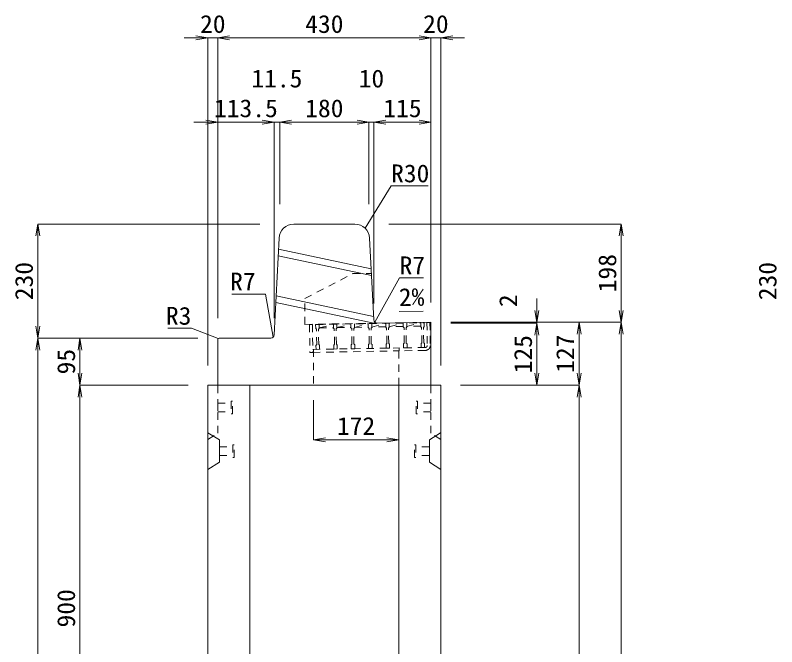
# Model space of a CAD drawing. Units: millimetres at full size. Extents: x -22536 to 51867, y -19720 to 38340.
# Drawn here: x 21276 to 22813, y 26392 to 27666 of the extents above; entities that cross this region are included whole.
import ezdxf
from ezdxf.enums import TextEntityAlignment as Align

# ---------------------------------------------------------------- set-up
doc = ezdxf.new("R2010")
doc.units = ezdxf.units.MM
doc.header["$LTSCALE"] = 20
doc.linetypes.add('USER2', pattern=[1.35, 0.75, -0.6])
doc.linetypes.add('USER3', pattern=[1.35, 0.75, -0.6])
for name, color, linetype, lineweight in [('インサート', 3, 'USER2', 9), ('グレーチング', 7, 'USER2', 5), ('寸法線', 7, 'Continuous', 13), ('引出線', 4, 'Continuous', 13), ('本体', 2, 'Continuous', 13)]:
    doc.layers.add(name, color=color, linetype=linetype, lineweight=lineweight)
doc.styles.add('ＭＳ 明朝', font='')
doc.styles.get('ＭＳ 明朝').set_extended_font_data('MS Mincho')

# ---------------------------------------------------------------- blocks, each defined once
blk = doc.blocks.new('open_arrow')
at = {"color": 0, "linetype": 'Continuous', "lineweight": -2}
blk.add_lwpolyline([(7.5, 1.25), (0, 0), (7.5, -1.25)], dxfattribs=at)

msp = doc.modelspace()

# ---------------------------------------------------------------- linework, layer by layer
at = {"layer": 'インサート'}
for p, q in [((21715, 26887.5), (21712, 26887.5)), ((21712, 26887.5), (21712, 26862.5)), ((21715, 26862.5), (21715, 26887.5)), ((22085, 26887.5), (22088, 26887.5)), ((22085, 26862.5), (22085, 26887.5)), ((22088, 26887.5), (22088, 26862.5)), ((21685, 26883.5), (21712, 26883.5)), ((21685, 26883.5), (21685, 26866.5)), ((22115, 26883.5), (22088, 26883.5)), ((22115, 26883.5), (22115, 26866.5)), ((21685, 26866.5), (21712, 26866.5)), ((21712, 26862.5), (21715, 26862.5)), ((22088, 26862.5), (22085, 26862.5)), ((22115, 26866.5), (22088, 26866.5)), ((21688.2, 26795.5), (21715.2, 26795.5)), ((21688.2, 26795.5), (21688.2, 26778.5)), ((21718.2, 26799.5), (21715.2, 26799.5)), ((21715.2, 26799.5), (21715.2, 26774.5)), ((21718.2, 26774.5), (21718.2, 26799.5)), ((22081.8, 26799.5), (22084.8, 26799.5)), ((22081.8, 26774.5), (22081.8, 26799.5)), ((22084.8, 26799.5), (22084.8, 26774.5)), ((22111.8, 26795.5), (22084.8, 26795.5)), ((22111.8, 26795.5), (22111.8, 26778.5)), ((21688.2, 26778.5), (21715.2, 26778.5)), ((22111.8, 26778.5), (22084.8, 26778.5)), ((21715.2, 26774.5), (21718.2, 26774.5)), ((22084.8, 26774.5), (22081.8, 26774.5))]:
    msp.add_line(p, q, dxfattribs=at)
at = {"layer": 'グレーチング'}
for p, q in [((21875.93, 27042.22), (21869.93, 27042.11)), ((21869.93, 27042.11), (21870.9, 26986.12)), ((21875.93, 27042.22), (21876.9, 26986.23)), ((21882.43, 27042.33), (22101.39, 27046.13)), ((21882.43, 27042.33), (21882.56, 27034.33)), ((21889.43, 27042.45), (21889.56, 27034.45)), ((21889.55, 27035.45), (21918.22, 27042.95)), ((21918.22, 27042.95), (21918.36, 27034.95)), ((21925.22, 27043.07), (21925.36, 27035.07)), ((21925.34, 27036.07), (21953.52, 27043.56)), ((21953.52, 27043.56), (21953.65, 27035.57)), ((21960.51, 27043.69), (21960.65, 27035.69)), ((21960.64, 27036.69), (21988.81, 27044.18)), ((21988.51, 27044.17), (21988.65, 27036.17)), ((21995.51, 27044.29), (21995.65, 27036.3)), ((21995.63, 27037.3), (22023.8, 27044.79)), ((22023.93, 27037.79), (21995.63, 27037.3)), ((22023.8, 27044.79), (22023.94, 27036.79)), ((22030.8, 27044.91), (22030.94, 27036.91)), ((22030.93, 27037.91), (22059.1, 27045.4)), ((22059.22, 27038.4), (22030.93, 27037.91)), ((22059.1, 27045.4), (22059.24, 27037.4)), ((22066.1, 27045.52), (22066.24, 27037.52)), ((22066.22, 27038.52), (22094.39, 27046.01)), ((22094.52, 27039.01), (22066.22, 27038.52)), ((22094.39, 27046.01), (22094.53, 27038.01)), ((22096.06, 27036.54), (22094.53, 27038.01)), ((22100.06, 27036.61), (22101.53, 27038.14)), ((22101.39, 27046.13), (22101.53, 27038.14)), ((22106.89, 27046.23), (22112.89, 27046.33)), ((22106.89, 27046.23), (22107.69, 27000.24)), ((22112.89, 27046.33), (22113.69, 27000.34)), ((22112.89, 27046.33), (22113.69, 27000.34)), ((21884.09, 27032.86), (21882.56, 27034.33)), ((21884.63, 27001.86), (21884.09, 27032.86)), ((21888.09, 27032.93), (21889.56, 27034.45)), ((21888.63, 27001.93), (21888.09, 27032.93)), ((21889.55, 27035.45), (21918.34, 27035.95)), ((21919.89, 27033.48), (21918.36, 27034.95)), ((21920.42, 27002.48), (21919.89, 27033.48)), ((21923.88, 27033.55), (21925.36, 27035.07)), ((21924.42, 27002.55), (21923.88, 27033.55)), ((21925.34, 27036.07), (21953.64, 27036.57)), ((21955.18, 27034.09), (21953.65, 27035.57)), ((21955.72, 27003.1), (21955.18, 27034.09)), ((21959.18, 27034.16), (21960.65, 27035.69)), ((21959.72, 27003.17), (21959.18, 27034.16)), ((21960.64, 27036.69), (21988.93, 27037.18)), ((21990.18, 27034.7), (21988.65, 27036.17)), ((21990.71, 27003.7), (21990.18, 27034.7)), ((21994.17, 27034.77), (21995.65, 27036.3)), ((21994.71, 27003.77), (21994.17, 27034.77)), ((22025.47, 27035.31), (22023.94, 27036.79)), ((22026.01, 27004.32), (22025.47, 27035.31)), ((22029.47, 27035.38), (22030.94, 27036.91)), ((22030.01, 27004.39), (22029.47, 27035.38)), ((22060.76, 27035.93), (22059.24, 27037.4)), ((22061.3, 27004.93), (22060.76, 27035.93)), ((22064.76, 27036), (22066.24, 27037.52)), ((22065.3, 27005), (22064.76, 27036)), ((22096.6, 27005.54), (22096.06, 27036.54)), ((22100.6, 27005.61), (22100.06, 27036.61)), ((21876.8, 26992.22), (22050.77, 26995.25)), ((21884.63, 27001.86), (21883.16, 27000.34)), ((21883.16, 27000.34), (21883.29, 26992.34)), ((21883.29, 26992.34), (21890.29, 26992.46)), ((21888.63, 27001.93), (21890.15, 27000.46)), ((21890.15, 27000.46), (21890.29, 26992.46)), ((21920.42, 27002.48), (21918.95, 27000.96)), ((21918.95, 27000.96), (21919.09, 26992.96)), ((21919.09, 26992.96), (21926.09, 26993.08)), ((21924.42, 27002.55), (21925.95, 27001.08)), ((21925.95, 27001.08), (21926.09, 26993.08)), ((21955.72, 27003.1), (21954.25, 27001.57)), ((21954.25, 27001.57), (21954.38, 26993.57)), ((21954.38, 26993.57), (21961.38, 26993.69)), ((21959.72, 27003.17), (21961.24, 27001.69)), ((21961.24, 27001.69), (21961.38, 26993.69)), ((21990.71, 27003.7), (21989.24, 27002.18)), ((21989.24, 27002.18), (21989.38, 26994.18)), ((21996.38, 26994.3), (21989.38, 26994.18)), ((21994.71, 27003.77), (21996.24, 27002.3)), ((21996.24, 27002.3), (21996.38, 26994.3)), ((22026.01, 27004.32), (22024.53, 27002.79)), ((22024.53, 27002.79), (22024.67, 26994.79)), ((22031.67, 26994.91), (22024.67, 26994.79)), ((22030.01, 27004.39), (22031.53, 27002.91)), ((22031.53, 27002.91), (22031.67, 26994.91)), ((22103.76, 26996.17), (22050.77, 26995.25)), ((22050.77, 26995.25), (22050.87, 26989.25)), ((22061.3, 27004.93), (22059.83, 27003.41)), ((22059.83, 27003.41), (22059.97, 26995.41)), ((22066.97, 26995.53), (22059.97, 26995.41)), ((22065.3, 27005), (22066.83, 27003.53)), ((22066.83, 27003.53), (22066.97, 26995.53)), ((22096.6, 27005.54), (22095.12, 27004.02)), ((22095.12, 27004.02), (22095.26, 26996.02)), ((22102.26, 26996.14), (22095.26, 26996.02)), ((22100.6, 27005.61), (22102.12, 27004.14)), ((22102.12, 27004.14), (22102.26, 26996.14)), ((21876.9, 26986.23), (21870.9, 26986.12)), ((21876.9, 26986.22), (22050.87, 26989.25)), ((22103.87, 26990.17), (22050.87, 26989.25))]:
    msp.add_line(p, q, dxfattribs=at)
for radius, start, end in [(4, 270.99562, 0.99536), (10, 270.99553, 0.99532)]:
    msp.add_arc((22103.69, 27000.17), radius, start, end, dxfattribs=at)
at = {"layer": '寸法線'}
for p, q in [((21733, 27620.58), (21617, 27620.58)), ((21665, 26960), (21665, 27620.58)), ((21685, 27620.58), (22115, 27620.58)), ((21685, 27137), (21685, 27620.58)), ((21685, 27055), (21685, 27620.58)), ((22067, 27620.58), (22183, 27620.58)), ((22115, 27087), (22115, 27620.58)), ((22115, 27087), (22115, 27620.58)), ((22135, 26960), (22135, 27620.58)), ((21637, 27450.58), (21798.5, 27450.58)), ((21685, 27055), (21685, 27450.58)), ((21750.5, 27450.58), (21858, 27450.58)), ((21798.5, 27055), (21798.5, 27450.58)), ((21798.5, 27055), (21798.5, 27450.58)), ((21810, 27285), (21810, 27450.58)), ((21810, 27450.58), (21990, 27450.58)), ((21810, 27285), (21810, 27450.58)), ((21942, 27450.58), (22048, 27450.58)), ((21990, 27285), (21990, 27450.58)), ((21990, 27285), (21990, 27450.58)), ((22000, 27085), (22000, 27450.58)), ((22000, 27450.58), (22115, 27450.58)), ((22000, 27085), (22000, 27450.58)), ((22115, 27087), (22115, 27450.58)), ((21322.06, 27245), (21322.06, 27015)), ((21770, 27245), (21322.06, 27245)), ((22030, 27245), (22498.78, 27245)), ((22498.78, 27245), (22498.78, 27047)), ((22328.78, 27095), (22328.78, 26997)), ((22155, 27047), (22328.78, 27047)), ((22155, 27047), (22413.78, 27047)), ((22155, 27047), (22498.78, 27047)), ((22155, 27047), (22498.78, 27047)), ((22155, 27045), (22328.78, 27045)), ((22155, 27045), (22328.78, 27045)), ((22328.78, 27045), (22328.78, 26920)), ((22413.78, 27047), (22413.78, 26920)), ((22498.78, 27047), (22498.78, 25570)), ((21322.06, 25570), (21322.06, 27015)), ((21645, 27015), (21322.06, 27015)), ((21645, 27015), (21322.06, 27015)), ((21407.06, 27015), (21407.06, 26920)), ((21645, 27015), (21407.06, 27015)), ((21625, 26920), (21407.06, 26920)), ((21407.06, 26920), (21407.06, 26020)), ((21625, 26920), (21407.06, 26920)), ((22175, 26920), (22328.78, 26920)), ((22175, 26920), (22413.78, 26920)), ((22175, 26920), (22413.78, 26920)), ((22413.78, 26920), (22413.78, 25570)), ((21878, 26890), (21878, 26809.77)), ((21878, 26809.77), (22050, 26809.77))]:
    msp.add_line(p, q, dxfattribs=at)
at = {"layer": '引出線'}
for points in [[(21982.14, 27236.74), (22034.6, 27322.07), (22109.27, 27322.07)], [(22001.83, 27046.93), (22051.86, 27136.53), (22099.79, 27136.53)], [(21796.67, 27016.93), (21781.31, 27103.9), (21713.38, 27103.9)], [(22050.86, 27068.59), (22099.57, 27069.56), (22050.83, 27068.59)], [(21685.88, 27014.12), (21631.81, 27034.81), (21584.09, 27034.81)]]:
    msp.add_lwpolyline(points, dxfattribs=at)
at = {"layer": '本体', "lineweight": 20}
for p, q in [((21838.54, 27245), (21961.46, 27245)), ((21798.83, 27021.65), (21808.57, 27216.5)), ((21999.66, 27051.77), (21991.42, 27216.5)), ((22006.77, 27045.12), (22115, 27046.99)), ((22115, 26920), (22115, 27046.99)), ((21685, 27012), (21685, 26920)), ((21791.84, 27015), (21688, 27015)), ((22115, 26920), (21685, 26920))]:
    msp.add_line(p, q, dxfattribs=at)
at = {"layer": '本体', "lineweight": 9}
for p, q in [((21994.52, 27154.65), (21807.45, 27194.05)), ((21995.19, 27141.22), (21806.8, 27180.9)), ((21999.32, 27058.59), (21802.75, 27100)), ((21999.99, 27045.17), (21802.09, 27086.85)), ((21665, 26824), (21688.2, 26809.5)), ((22134.58, 26823.74), (22111.8, 26809.5)), ((21688.2, 26809.5), (21688.2, 26764.5)), ((22111.8, 26809.5), (22111.8, 26764.5)), ((21688.2, 26764.5), (21665, 26750)), ((22111.8, 26764.5), (22135, 26750))]:
    msp.add_line(p, q, dxfattribs=at)
at = {"layer": '本体', "linetype": 'USER3', "lineweight": 9}
for p, q in [((21860.81, 27095), (21957.7, 27145)), ((21957.7, 27145), (21995, 27145)), ((21860.81, 27042.58), (21860.81, 27095)), ((21860.81, 27042.58), (22006.77, 27045.11)), ((21878, 26992.24), (21878, 26920)), ((22050, 26920), (22050, 26995.23))]:
    msp.add_line(p, q, dxfattribs=at)
at = {"layer": '本体'}
for p, q in [((21665, 26920), (21665, 25570)), ((21665, 26920), (21750, 26920)), ((21750, 26920), (21750, 26090.53)), ((22050, 26920), (22135, 26920)), ((22050, 26920), (22050, 26090.53)), ((22135, 26920), (22135, 25570))]:
    msp.add_line(p, q, dxfattribs=at)
at = {"layer": '本体', "linetype": 'USER2', "lineweight": 9}
for p, q in [((21685, 26823), (21685, 26920)), ((22115, 26823), (22115, 26920)), ((21665, 26810.5), (21685, 26823)), ((22135, 26810.5), (22115, 26823))]:
    msp.add_line(p, q, dxfattribs=at)
at = {"layer": '本体', "lineweight": 20}
for centre, radius, start, end in [((21838.54, 27215), 30, 90, 177.13784), ((21961.46, 27215), 30, 2.86268, 90), ((22006.65, 27052.12), 7, 182.86268, 270.99344), ((21688, 27012), 3, 90, 180), ((21791.84, 27022), 7, 270, 357.13784)]:
    msp.add_arc(centre, radius, start, end, dxfattribs=at)

# ---------------------------------------------------------------- block references
at = {"layer": '寸法線', "xscale": 3.2, "yscale": 3.2}
for p, rotation in [((21665, 27620.58), 180), ((22115, 27620.58), 180), ((22115, 27620.58), 180), ((21685, 27450.58), 180), ((21798.5, 27450.58), 180), ((21798.5, 27450.58), 180), ((21990, 27450.58), 180), ((21990, 27450.58), 180), ((22115, 27450.58), 180), ((21322.06, 27245), 270), ((22498.78, 27245), 270), ((22328.78, 27047), 90), ((22498.78, 27047), 90), ((21322.06, 27015), 90), ((22328.78, 27045), 270), ((22328.78, 27045), 270), ((22413.78, 27047), 270), ((22498.78, 27047), 270), ((21322.06, 27015), 270), ((21407.06, 27015), 270), ((21407.06, 26920), 90), ((22328.78, 26920), 90), ((22413.78, 26920), 90), ((21407.06, 26920), 270), ((22413.78, 26920), 270), ((22050, 26809.77), 180)]:
    msp.add_blockref('open_arrow', p, dxfattribs=dict(at, rotation=rotation))
for p in [(21685, 27620.58), (21685, 27620.58), (22135, 27620.58), (21810, 27450.58), (21810, 27450.58), (22000, 27450.58), (22000, 27450.58), (21878, 26809.77)]:
    msp.add_blockref('open_arrow', p, dxfattribs=at)
at = {"layer": '引出線', "xscale": 0.0533, "yscale": 0.0533}
for p, rotation in [((21982.14, 27236.74), 58.4), ((22050.86, 27068.59), 1.1), ((22001.83, 27046.93), 60.8), ((21685.88, 27014.12), 159.1), ((21796.67, 27016.93), 100)]:
    msp.add_blockref('open_arrow', p, dxfattribs=dict(at, rotation=rotation))

# ---------------------------------------------------------------- texts
at = {"layer": '寸法線', "style": 'ＭＳ 明朝', "width": 1.05}
for s, p in [('20', (21675, 27648.58)), ('430', (21900, 27648.58)), ('20', (22125, 27648.58)), ('11.5', (21804.25, 27538.58)), ('10', (21995, 27538.58)), ('113.5', (21741.75, 27478.58)), ('180', (21900, 27478.58)), ('115', (22057.5, 27478.58)), ('172', (21964, 26837.77))]:
    msp.add_text(s, height=36.03, dxfattribs=at).set_placement(p, align=Align.MIDDLE_CENTER)
for s, p in [('198', (22470.78, 27146)), ('230', (21294.06, 27130)), ('230', (22794.06, 27130)), ('2', (22270.78, 27090.34)), ('125', (22300.78, 26982.5)), ('127', (22385.78, 26983.5)), ('95', (21379.06, 26967.5)), ('900', (21379.06, 26470))]:
    msp.add_text(s, height=36.03, rotation=90, dxfattribs=at).set_placement(p, align=Align.MIDDLE_CENTER)
at = {"layer": '引出線', "style": 'ＭＳ 明朝', "width": 1.05}
for s, p in [('R30', (22034.6, 27365.27)), ('R7', (22051.86, 27179.73))]:
    msp.add_text(s, height=36.03, dxfattribs=at).set_placement(p, align=Align.TOP_LEFT)
for s, p in [('R7', (21761.31, 27147.1)), ('R3', (21631.81, 27078.01))]:
    msp.add_text(s, height=36.03, dxfattribs=at).set_placement(p, align=Align.TOP_RIGHT)
msp.add_text('2%', height=36.03, rotation=1.146, dxfattribs=at).set_placement((22049.89, 27115.48), align=Align.TOP_LEFT)

doc.saveas('drawing.dxf')
